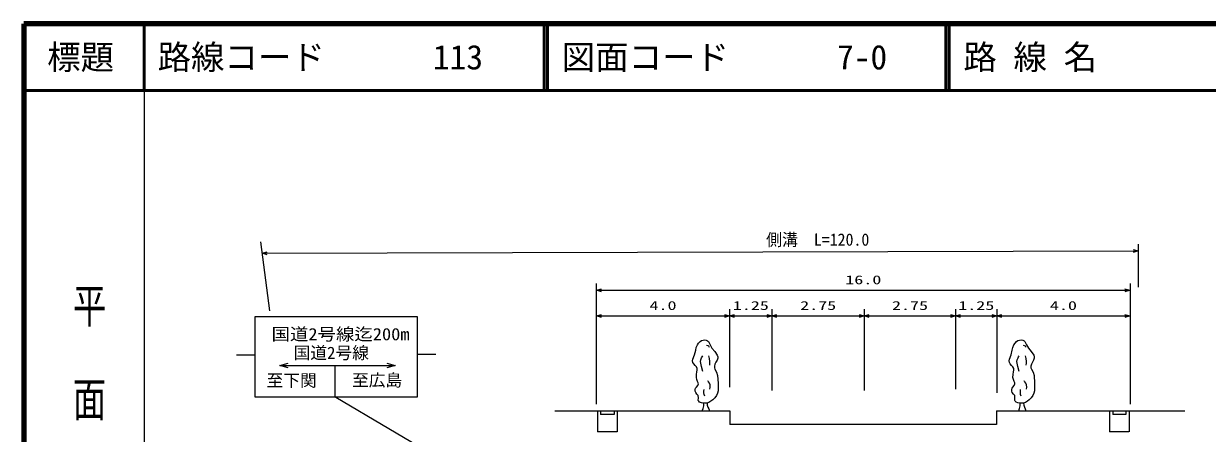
# Model space of a CAD drawing. Units: millimetres, scale not verified. Extents: x 40000 to 680000, y 20000 to 380000.
# Drawn here: x 40000 to 216833, y 318817 to 380000 of the extents above; entities that cross this region are included whole.
import ezdxf
from ezdxf.enums import TextEntityAlignment as Align

# ---------------------------------------------------------------- set-up
doc = ezdxf.new("R2010")
doc.units = ezdxf.units.MM
doc.header["$LTSCALE"] = 1000
doc.linetypes.add('CHAIN', pattern=[18.5, 12, -1.5, 3.5, -1.5])
for name, color, linetype, lineweight in [('M-BGD-HTXT', 7, 'Continuous', 13), ('M-BMK', 2, 'CHAIN', 13), ('M-TTL', 2, 'Continuous', 140), ('M-TTL-BAND', 7, 'Continuous', 25), ('M-TTL-LINE', 7, 'Continuous', 50)]:
    doc.layers.add(name, color=color, linetype=linetype, lineweight=lineweight)
doc.layers.add('M-TTL-TXT', color=7, linetype='Continuous')
doc.styles.add('@ＭＳ ゴシック', font='')
doc.styles.add('ＭＳ ゴシック', font='')
doc.styles.get('@ＭＳ ゴシック').set_extended_font_data('@MS Gothic')
doc.styles.get('ＭＳ ゴシック').set_extended_font_data('MS Gothic')

# ---------------------------------------------------------------- blocks, each defined once
blk = doc.blocks.new('BUHIN23')
at = {"color": 7, "linetype": 'Continuous', "lineweight": 13}
blk.add_lwpolyline([(-539, 564), (0, 0), (-755, 194)], dxfattribs=at)
blk = doc.blocks.new('BUHIN24')
at = {"color": 7, "linetype": 'Continuous', "lineweight": 13}
blk.add_lwpolyline([(539, -564), (0, 0), (755, -194)], dxfattribs=at)

msp = doc.modelspace()

# ---------------------------------------------------------------- linework, layer by layer
at = {"layer": 'M-BGD-HTXT'}
for p, q in [((206506, 347063), (206524, 340635)), ((75615, 345704), (206509, 346063)), ((125555, 323190), (125555, 341184)), ((125555, 340184), (205283, 340184)), ((205283, 341184), (205283, 323190)), ((74583, 324195), (74583, 336265)), ((74583, 336265), (98801, 336265)), ((98801, 336265), (98801, 324195)), ((125555, 336347), (145444, 336347)), ((145444, 337347), (145444, 325727)), ((145444, 336347), (151792, 336347)), ((151792, 337347), (151792, 325189)), ((151792, 336347), (165565, 336347)), ((165565, 337347), (165565, 325189)), ((165565, 336347), (179230, 336347)), ((179230, 337347), (179230, 325404)), ((179230, 336347), (185364, 336347)), ((185364, 337347), (185364, 324866)), ((185364, 336347), (205283, 336347)), ((74583, 330474), (71800, 330474)), ((78284, 328943), (95503, 328943)), ((86491, 328943), (86491, 324195)), ((101579, 330573), (98801, 330573)), ((98801, 324195), (74583, 324195)), ((86643, 324195), (138902, 293479)), ((119362, 322190), (145487, 322190)), ((125724, 322190), (125724, 319015)), ((126157, 322190), (126157, 321612)), ((128214, 322190), (128214, 321612)), ((128674, 322190), (128674, 319015)), ((145487, 322190), (145487, 320131)), ((185321, 322190), (185321, 320131)), ((185321, 322190), (213451, 322190)), ((202218, 322190), (202218, 319015)), ((202732, 322190), (202732, 321612)), ((204654, 322190), (204654, 321612)), ((205168, 322190), (205168, 319015)), ((128214, 321612), (126157, 321612)), ((185321, 320131), (145487, 320131)), ((204654, 321612), (202732, 321612)), ((128674, 319015), (125724, 319015)), ((205127, 319015), (202218, 319015))]:
    msp.add_line(p, q, dxfattribs=at)
for points in [[(76365, 345491), (75615, 345704), (76364, 345920)], [(205759, 346277), (206509, 346063), (205760, 345847)], [(142035, 331989), (142202, 331955), (142329, 331868), (142365, 331791), (142392, 331691)], [(189322, 331989), (189489, 331955), (189616, 331868), (189652, 331791), (189679, 331691)], [(79535, 328587), (78284, 328943), (79533, 329302)], [(94252, 329299), (95503, 328943), (94254, 328583)], [(141441, 328065), (141243, 328787), (141102, 329532), (141160, 329815), (141280, 330092), (141358, 330238), (141441, 330383)], [(142313, 330403), (142427, 329981), (142481, 329552), (142474, 329275), (142451, 328996)], [(188728, 328065), (188530, 328787), (188390, 329532), (188447, 329815), (188567, 330092), (188645, 330238), (188728, 330383)], [(189600, 330403), (189714, 329981), (189768, 329552), (189761, 329275), (189739, 328996)], [(142531, 325389), (142564, 325732), (142538, 326074), (142450, 326307), (142302, 326521), (142249, 326580), (142194, 326638)], [(189818, 325389), (189852, 325732), (189825, 326074), (189737, 326307), (189589, 326521), (189536, 326580), (189481, 326638)], [(141758, 324359), (141659, 324597), (141618, 324856), (141627, 325096), (141659, 325350)], [(189045, 324359), (188946, 324597), (188905, 324856), (188914, 325096), (188946, 325350)], [(141361, 322190), (141507, 322535), (141597, 322902), (141593, 323109), (141561, 323325)], [(142095, 323328), (142131, 323016), (142227, 322710), (142341, 322458), (142451, 322190)], [(188649, 322190), (188794, 322535), (188884, 322902), (188880, 323109), (188848, 323325)], [(189382, 323328), (189418, 323016), (189514, 322710), (189628, 322458), (189739, 322190)]]:
    msp.add_lwpolyline(points, dxfattribs=at)
for points in [[(141561, 323325), (141257, 323380), (140986, 323489), (140846, 323598), (140764, 323735), (140802, 324114), (140778, 324478), (140566, 324669), (140396, 324905), (140334, 325117), (140332, 325338), (140387, 325541), (140504, 325731), (140694, 325961), (140808, 326190), (140780, 326376), (140683, 326582), (140568, 326871), (140512, 327176), (140514, 327585), (140577, 327997), (140631, 328258), (140618, 328502), (140495, 328730), (140302, 328951), (140106, 329172), (139972, 329413), (139943, 329638), (139977, 329876), (140217, 330564), (140393, 331249), (140487, 331631), (140644, 332010), (140821, 332285), (141043, 332518), (141254, 332659), (141493, 332744), (141734, 332766), (141983, 332727), (142165, 332645), (142306, 332515), (142536, 332014), (142817, 331547), (143235, 331034), (143617, 330467), (143686, 330260), (143695, 330042), (143596, 329741), (143430, 329436), (143272, 329140), (143182, 328844), (143198, 328613), (143276, 328383), (143502, 327937), (143668, 327476), (143737, 326316), (143744, 325156), (143644, 324806), (143483, 324469), (143245, 324127), (142953, 323815), (142672, 323599), (142361, 323436), (142063, 323345), (141748, 323314), (141661, 323317)], [(188848, 323325), (188544, 323380), (188273, 323489), (188133, 323598), (188051, 323735), (188089, 324114), (188065, 324478), (187854, 324669), (187683, 324905), (187621, 325117), (187619, 325338), (187674, 325541), (187791, 325731), (187981, 325961), (188095, 326190), (188068, 326376), (187970, 326582), (187855, 326871), (187799, 327176), (187801, 327585), (187864, 327997), (187918, 328258), (187906, 328502), (187782, 328730), (187589, 328951), (187393, 329172), (187259, 329413), (187231, 329638), (187264, 329876), (187504, 330564), (187680, 331249), (187774, 331631), (187931, 332010), (188108, 332285), (188330, 332518), (188541, 332659), (188781, 332744), (189021, 332766), (189270, 332727), (189452, 332645), (189593, 332515), (189823, 332014), (190104, 331547), (190522, 331034), (190904, 330467), (190973, 330260), (190982, 330042), (190883, 329741), (190717, 329436), (190559, 329140), (190469, 328844), (190485, 328613), (190563, 328383), (190789, 327937), (190955, 327476), (191024, 326316), (191031, 325156), (190931, 324806), (190770, 324469), (190532, 324127), (190240, 323815), (189959, 323599), (189648, 323436), (189350, 323345), (189035, 323314), (188948, 323317)]]:
    msp.add_lwpolyline(points, close=True, dxfattribs=at)
at = {"layer": 'M-BMK'}
msp.add_line((75393, 347430), (76723, 337087), dxfattribs=at)
at = {"layer": 'M-TTL'}
for p, q in [((40000, 380000), (40000, 20000)), ((680000, 380000), (40000, 380000))]:
    msp.add_line(p, q, dxfattribs=at)
at = {"layer": 'M-TTL-BAND'}
msp.add_line((58000, 370000), (58000, 20000), dxfattribs=at)
at = {"layer": 'M-TTL-LINE'}
for p, q in [((58000, 380000), (58000, 370000)), ((117750, 380000), (117750, 370000)), ((118250, 380000), (118250, 370000)), ((177750, 380000), (177750, 370000)), ((178250, 380000), (178250, 370000)), ((40000, 370000), (680000, 370000))]:
    msp.add_line(p, q, dxfattribs=at)

# ---------------------------------------------------------------- block references
at = {"layer": 'M-BGD-HTXT', "rotation": 210.2756}
for name, p in [('BUHIN23', (125555, 340184)), ('BUHIN24', (205283, 340184)), ('BUHIN23', (125555, 336347)), ('BUHIN24', (145444, 336347)), ('BUHIN23', (145444, 336347)), ('BUHIN24', (151792, 336347)), ('BUHIN23', (151792, 336347)), ('BUHIN24', (165565, 336347)), ('BUHIN23', (165565, 336347)), ('BUHIN24', (179230, 336347)), ('BUHIN23', (179230, 336347)), ('BUHIN24', (185364, 336347)), ('BUHIN23', (185364, 336347)), ('BUHIN24', (205283, 336347))]:
    msp.add_blockref(name, p, dxfattribs=at)

# ---------------------------------------------------------------- texts
at = {"layer": 'M-BGD-HTXT', "style": 'ＭＳ ゴシック', "width": 0.95}
msp.add_text('側溝\u3000L=120.0', height=1833, rotation=0.1, dxfattribs=at).set_placement((150922, 346266), align=Align.BOTTOM_LEFT)
at = {"layer": 'M-BGD-HTXT', "style": 'ＭＳ ゴシック'}
for s, height, width, p in [('16.0', 1320, 1.5, (162744, 340684)), ('4.0', 1320, 1.5, (133491, 336847)), ('1.25', 1320, 1.5, (145943, 336847)), ('2.75', 1320, 1.5, (156004, 336847)), ('2.75', 1320, 1.5, (169723, 336847)), ('1.25', 1320, 1.5, (179622, 336847)), ('4.0', 1320, 1.5, (193315, 336847)), ('国道2号線迄200m', 1833, 1.1, (77035, 332161))]:
    msp.add_text(s, height=height, dxfattribs=dict(at, width=width)).set_placement(p, align=Align.BOTTOM_LEFT)
for s, p in [('国道2号線', (80325, 329377)), ('至下関', (76286, 325257)), ('至広島', (89055, 325297))]:
    msp.add_text(s, height=1833, dxfattribs=at).set_placement(p, align=Align.BOTTOM_LEFT)
at = {"layer": 'M-TTL-BAND', "style": '@ＭＳ ゴシック', "width": 1.4}
msp.add_text('平  面  図', height=3666, rotation=270, dxfattribs=at).set_placement((49777, 306475), align=Align.MIDDLE_RIGHT)
at = {"layer": 'M-TTL-TXT', "style": 'ＭＳ ゴシック'}
msp.add_text('標題', height=3666, dxfattribs=at).set_placement((48500, 375000), align=Align.MIDDLE_CENTER)
for s, p in [('路線コード', (60000, 375000)), ('113', (101142, 375000)), ('図面コード', (120380, 375000)), ('7-0', (161521, 375000)), ('路 線 名', (180380, 375000))]:
    msp.add_text(s, height=3666, dxfattribs=at).set_placement(p, align=Align.MIDDLE_LEFT)

doc.saveas('drawing.dxf')
